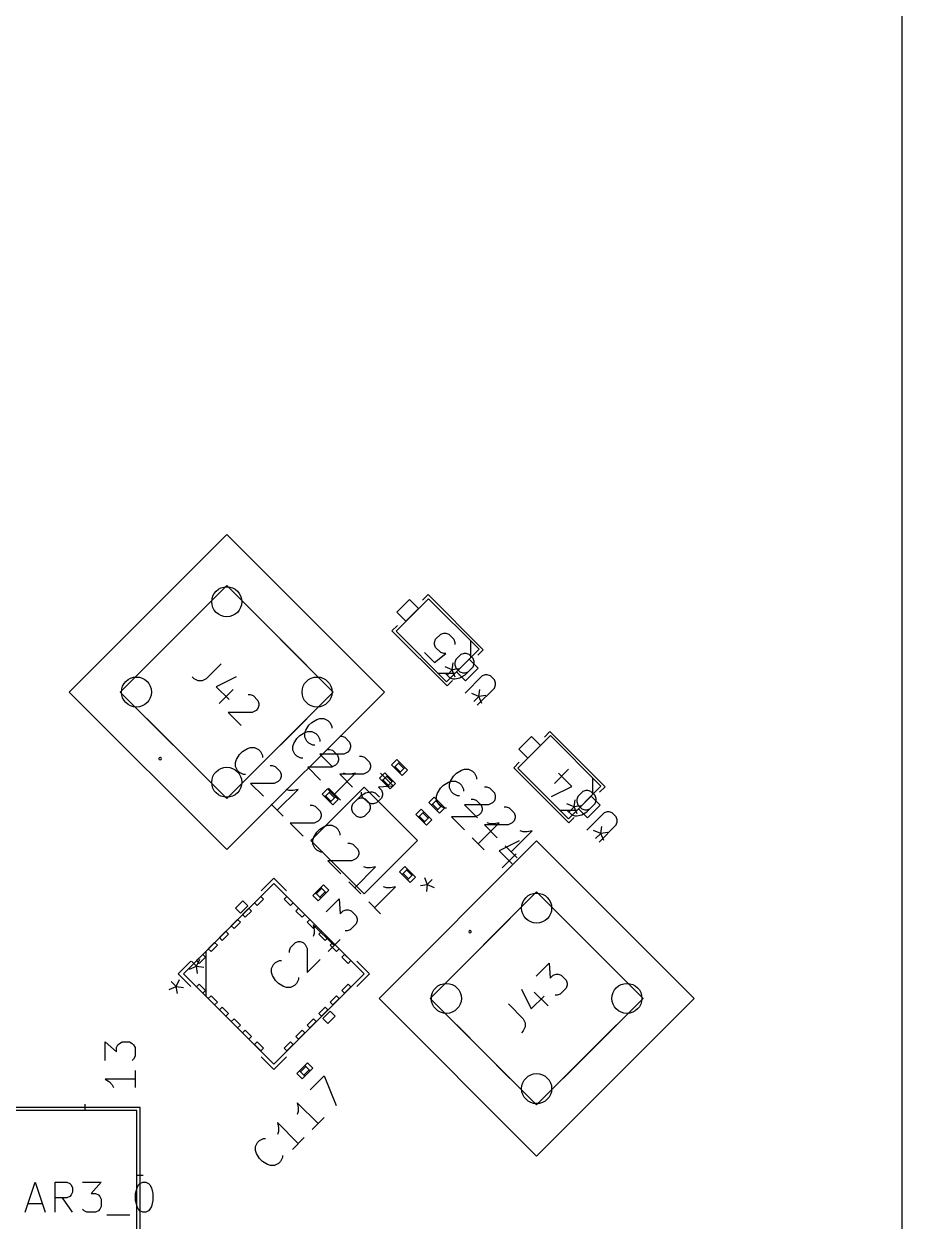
# Model space of a CAD drawing. Header units: millimetres. Extents: x -1 to 260, y -56 to 300.
# Drawn here: x 225.06 to 260, y 141.16 to 188.79 of the extents above; entities that cross this region are included whole.
import ezdxf

# ---------------------------------------------------------------- set-up
doc = ezdxf.new("R2010")
doc.units = ezdxf.units.MM
for name, color, linetype, true_color in [('Edge.Cuts', 254, 'CONTINUOUS', 0xd0d2cd), ('F.Fab', 9, 'CONTINUOUS', 0xafafaf), ('F.Silkscreen', 41, 'CONTINUOUS', 0xf2eda1)]:
    doc.layers.add(name, color=color, linetype=linetype, true_color=true_color)

msp = doc.modelspace()

# ---------------------------------------------------------------- linework, layer by layer
at = {"layer": 'Edge.Cuts', "linetype": 'CONTINUOUS'}
msp.add_line((260, 0), (260, 300), dxfattribs=at)
at = {"layer": 'Edge.Cuts'}
for centre in [(233.13, 165.802102), (229.537898, 162.21), (236.722102, 162.21), (233.13, 158.617898), (245.46, 153.612102), (241.867898, 150.02), (249.052102, 150.02), (245.46, 146.427898)]:
    msp.add_circle(centre, 0.5969, dxfattribs=at)
at = {"layer": 'F.Fab', "linetype": 'CONTINUOUS'}
for p, q in [((226.857963, 162.21), (233.13, 168.482037)), ((233.13, 168.482037), (239.402037, 162.21)), ((228.891602, 162.21), (233.13, 166.448398)), ((233.13, 166.448398), (237.368398, 162.21)), ((241.158196, 165.922982), (239.865039, 164.629825)), ((240.403854, 165.887061), (239.90096, 165.384167)), ((240.763064, 165.527851), (240.403854, 165.887061)), ((243.169773, 163.911405), (241.158196, 165.922982)), ((239.90096, 165.384167), (240.26017, 165.024957)), ((240.26017, 165.024957), (240.763064, 165.527851)), ((239.865039, 164.629825), (241.876616, 162.618248)), ((241.876616, 162.618248), (243.169773, 163.911405)), ((242.846484, 163.588116), (242.846484, 164.234694)), ((242.774642, 163.516273), (242.271748, 163.013379)), ((243.133852, 163.157063), (242.774642, 163.516273)), ((242.199905, 162.941537), (241.553327, 162.941537)), ((242.0994, 163.088111), (241.818019, 163.208703)), ((241.898413, 162.887125), (242.0994, 163.088111)), ((242.0994, 163.088111), (242.139597, 163.369493)), ((242.380781, 163.128309), (242.0994, 163.088111)), ((242.219992, 162.80673), (242.0994, 163.088111)), ((242.271748, 163.013379), (242.630958, 162.654169)), ((242.630958, 162.654169), (243.133852, 163.157063)), ((233.13, 155.937963), (226.857963, 162.21)), ((233.13, 157.971602), (228.891602, 162.21)), ((237.368398, 162.21), (233.13, 157.971602)), ((239.402037, 162.21), (233.13, 155.937963)), ((246.007555, 160.473623), (244.714398, 159.180466)), ((245.253213, 160.437702), (244.750319, 159.934808)), ((245.109529, 159.575598), (245.612423, 160.078492)), ((245.612423, 160.078492), (245.253213, 160.437702)), ((248.019132, 158.462046), (246.007555, 160.473623)), ((244.750319, 159.934808), (245.109529, 159.575598)), ((239.683192, 159.306734), (239.895324, 159.518866)), ((239.789258, 159.200668), (239.683192, 159.306734)), ((240.00139, 159.4128), (239.789258, 159.200668)), ((239.789258, 159.200668), (239.824613, 159.236023)), ((240.00139, 158.988536), (239.789258, 159.200668)), ((239.824613, 159.236023), (240.036745, 159.023891)), ((239.895324, 159.518866), (240.00139, 159.4128)), ((239.966035, 159.377445), (240.00139, 159.4128)), ((240.178167, 159.165313), (239.966035, 159.377445)), ((240.00139, 159.4128), (240.213522, 159.200668)), ((240.00139, 158.988536), (240.213522, 159.200668)), ((240.319588, 159.094602), (240.107456, 158.88247)), ((240.213522, 159.200668), (240.178167, 159.165313)), ((240.213522, 159.200668), (240.319588, 159.094602)), ((244.714398, 159.180466), (246.725975, 157.168889)), ((239.202936, 158.786991), (239.415068, 158.999123)), ((239.309002, 158.680925), (239.202936, 158.786991)), ((239.521134, 158.893057), (239.309002, 158.680925)), ((239.309002, 158.680925), (239.344357, 158.71628)), ((239.521134, 158.468793), (239.309002, 158.680925)), ((239.344357, 158.71628), (239.556489, 158.504148)), ((239.415068, 158.999123), (239.521134, 158.893057)), ((239.485779, 158.857702), (239.521134, 158.893057)), ((239.697911, 158.64557), (239.485779, 158.857702)), ((239.521134, 158.893057), (239.733266, 158.680925)), ((239.521134, 158.468793), (239.733266, 158.680925)), ((239.733266, 158.680925), (239.697911, 158.64557)), ((239.733266, 158.680925), (239.839332, 158.574859)), ((240.036745, 159.023891), (240.00139, 158.988536)), ((240.107456, 158.88247), (240.00139, 158.988536)), ((247.695843, 158.138757), (247.695843, 158.785335)), ((238.6, 158.42132), (236.47868, 156.3)), ((236.92173, 158.145662), (237.133862, 158.357794)), ((237.027796, 158.039596), (236.92173, 158.145662)), ((237.239928, 158.251728), (237.027796, 158.039596)), ((237.133862, 158.357794), (237.239928, 158.251728)), ((237.204573, 158.216373), (237.239928, 158.251728)), ((237.416705, 158.004241), (237.204573, 158.216373)), ((237.239928, 158.251728), (237.45206, 158.039596)), ((240.72132, 156.3), (238.6, 158.42132)), ((239.556489, 158.504148), (239.521134, 158.468793)), ((239.6272, 158.362727), (239.521134, 158.468793)), ((239.839332, 158.574859), (239.6272, 158.362727)), ((246.725975, 157.168889), (248.019132, 158.462046)), ((237.027796, 158.039596), (237.063151, 158.074951)), ((237.239928, 157.827464), (237.027796, 158.039596)), ((237.063151, 158.074951), (237.275283, 157.862819)), ((237.239928, 157.827464), (237.45206, 158.039596)), ((237.275283, 157.862819), (237.239928, 157.827464)), ((237.345994, 157.721398), (237.239928, 157.827464)), ((237.558126, 157.93353), (237.345994, 157.721398)), ((237.45206, 158.039596), (237.416705, 158.004241)), ((237.45206, 158.039596), (237.558126, 157.93353)), ((241.170539, 157.815269), (241.382671, 158.027401)), ((241.276605, 157.709203), (241.170539, 157.815269)), ((241.488737, 157.921335), (241.276605, 157.709203)), ((241.276605, 157.709203), (241.31196, 157.744558)), ((241.488737, 157.497071), (241.276605, 157.709203)), ((241.31196, 157.744558), (241.524092, 157.532426)), ((241.382671, 158.027401), (241.488737, 157.921335)), ((241.453382, 157.88598), (241.488737, 157.921335)), ((241.665514, 157.673848), (241.453382, 157.88598)), ((241.488737, 157.921335), (241.700869, 157.709203)), ((241.488737, 157.497071), (241.700869, 157.709203)), ((241.700869, 157.709203), (241.665514, 157.673848)), ((241.700869, 157.709203), (241.806935, 157.603137)), ((246.948759, 157.638752), (246.667378, 157.759344)), ((246.948759, 157.638752), (246.988956, 157.920134)), ((247.23014, 157.67895), (246.948759, 157.638752)), ((247.624001, 158.066914), (247.121107, 157.56402)), ((247.480317, 157.20481), (247.983211, 157.707704)), ((247.983211, 157.707704), (247.624001, 158.066914)), ((240.650795, 157.335012), (240.862927, 157.547144)), ((240.756861, 157.228946), (240.650795, 157.335012)), ((240.968993, 157.441078), (240.756861, 157.228946)), ((240.756861, 157.228946), (240.792216, 157.264301)), ((240.968993, 157.016814), (240.756861, 157.228946)), ((240.792216, 157.264301), (241.004348, 157.052169)), ((240.862927, 157.547144), (240.968993, 157.441078)), ((240.933638, 157.405723), (240.968993, 157.441078)), ((241.14577, 157.193591), (240.933638, 157.405723)), ((240.968993, 157.441078), (241.181125, 157.228946)), ((240.968993, 157.016814), (241.181125, 157.228946)), ((241.181125, 157.228946), (241.14577, 157.193591)), ((241.181125, 157.228946), (241.287191, 157.12288)), ((241.524092, 157.532426), (241.488737, 157.497071)), ((241.594803, 157.391005), (241.488737, 157.497071)), ((241.806935, 157.603137), (241.594803, 157.391005)), ((247.049264, 157.492178), (246.402686, 157.492178)), ((246.747772, 157.437766), (246.948759, 157.638752)), ((247.069351, 157.357371), (246.948759, 157.638752)), ((247.121107, 157.56402), (247.480317, 157.20481)), ((241.004348, 157.052169), (240.968993, 157.016814)), ((241.075059, 156.910748), (240.968993, 157.016814)), ((241.287191, 157.12288), (241.075059, 156.910748)), ((238.6, 154.17868), (236.47868, 156.3)), ((240.72132, 156.3), (238.6, 154.17868)), ((239.187963, 150.02), (245.46, 156.292037)), ((245.46, 156.292037), (251.732037, 150.02)), ((240.003927, 155.057909), (240.216059, 155.270041)), ((240.109993, 154.951843), (240.003927, 155.057909)), ((240.322125, 155.163975), (240.109993, 154.951843)), ((240.109993, 154.951843), (240.145348, 154.987198)), ((240.322125, 154.739711), (240.109993, 154.951843)), ((240.145348, 154.987198), (240.35748, 154.775066)), ((240.216059, 155.270041), (240.322125, 155.163975)), ((240.28677, 155.12862), (240.322125, 155.163975)), ((240.498902, 154.916488), (240.28677, 155.12862)), ((240.322125, 155.163975), (240.534257, 154.951843)), ((240.322125, 154.739711), (240.534257, 154.951843)), ((240.640323, 154.845777), (240.428191, 154.633645)), ((240.534257, 154.951843), (240.498902, 154.916488)), ((240.534257, 154.951843), (240.640323, 154.845777)), ((235, 154.592102), (231.407898, 151)), ((238.592102, 151), (235, 154.592102)), ((236.657868, 154.22), (236.87, 154.432132)), ((236.905355, 154.396777), (236.693223, 154.184645)), ((236.87, 154.432132), (236.976066, 154.538198)), ((236.87, 154.432132), (236.905355, 154.396777)), ((237.082132, 154.22), (236.87, 154.432132)), ((236.976066, 154.538198), (237.188198, 154.326066)), ((240.35748, 154.775066), (240.322125, 154.739711)), ((240.428191, 154.633645), (240.322125, 154.739711)), ((234.227698, 153.8198), (234.479145, 154.071248)), ((234.586908, 153.963485), (234.335461, 153.712037)), ((234.479145, 154.071248), (234.586908, 153.963485)), ((235.413092, 153.963485), (235.520855, 154.071248)), ((235.664539, 153.712037), (235.413092, 153.963485)), ((235.520855, 154.071248), (235.772302, 153.8198)), ((236.551802, 154.113934), (236.657868, 154.22)), ((236.763934, 153.901802), (236.551802, 154.113934)), ((236.657868, 154.22), (236.87, 154.007868)), ((236.693223, 154.184645), (236.657868, 154.22)), ((236.87, 154.007868), (236.763934, 153.901802)), ((236.834645, 154.043223), (237.046777, 154.255355)), ((236.87, 154.007868), (236.834645, 154.043223)), ((237.082132, 154.22), (236.87, 154.007868)), ((237.046777, 154.255355), (237.082132, 154.22)), ((237.188198, 154.326066), (237.082132, 154.22)), ((241.221602, 150.02), (245.46, 154.258398)), ((245.46, 154.258398), (249.698398, 150.02)), ((233.760725, 153.352827), (234.012172, 153.604274)), ((234.119935, 153.496511), (233.868488, 153.245064)), ((234.012172, 153.604274), (234.119935, 153.496511)), ((234.335461, 153.712037), (234.227698, 153.8198)), ((235.772302, 153.8198), (235.664539, 153.712037)), ((235.880065, 153.496511), (235.987828, 153.604274)), ((236.131512, 153.245064), (235.880065, 153.496511)), ((235.987828, 153.604274), (236.239275, 153.352827)), ((233.311712, 152.903814), (233.563159, 153.155261)), ((233.419475, 152.796051), (233.311712, 152.903814)), ((233.670922, 153.047498), (233.419475, 152.796051)), ((233.563159, 153.155261), (233.670922, 153.047498)), ((233.868488, 153.245064), (233.760725, 153.352827)), ((236.239275, 153.352827), (236.131512, 153.245064)), ((236.329078, 153.047498), (236.436841, 153.155261)), ((236.580525, 152.796051), (236.329078, 153.047498)), ((236.436841, 153.155261), (236.688288, 152.903814)), ((236.688288, 152.903814), (236.580525, 152.796051)), ((232.844739, 152.436841), (233.096186, 152.688288)), ((232.952502, 152.329078), (232.844739, 152.436841)), ((233.203949, 152.580525), (232.952502, 152.329078)), ((233.096186, 152.688288), (233.203949, 152.580525)), ((236.796051, 152.580525), (236.903814, 152.688288)), ((237.047498, 152.329078), (236.796051, 152.580525)), ((236.903814, 152.688288), (237.155261, 152.436841)), ((237.155261, 152.436841), (237.047498, 152.329078)), ((232.395726, 151.987828), (232.647173, 152.239275)), ((232.503489, 151.880065), (232.395726, 151.987828)), ((232.754936, 152.131512), (232.503489, 151.880065)), ((232.647173, 152.239275), (232.754936, 152.131512)), ((237.245064, 152.131512), (237.352827, 152.239275)), ((237.496511, 151.880065), (237.245064, 152.131512)), ((237.352827, 152.239275), (237.604274, 151.987828)), ((237.604274, 151.987828), (237.496511, 151.880065)), ((231.730657, 151.499057), (231.931643, 151.29807)), ((231.928752, 151.520855), (232.1802, 151.772302)), ((232.036515, 151.413092), (231.928752, 151.520855)), ((231.931643, 151.29807), (232.052235, 151.579451)), ((232.287963, 151.664539), (232.036515, 151.413092)), ((232.1802, 151.772302), (232.287963, 151.664539)), ((232.305923, 150.101974), (232.305923, 151.898026)), ((237.712037, 151.664539), (237.8198, 151.772302)), ((237.963485, 151.413092), (237.712037, 151.664539)), ((237.8198, 151.772302), (238.071248, 151.520855)), ((238.071248, 151.520855), (237.963485, 151.413092)), ((231.407898, 151), (235, 147.407898)), ((231.650262, 151.177478), (231.931643, 151.29807)), ((231.971841, 151.016689), (231.931643, 151.29807)), ((231.931643, 151.29807), (232.213025, 151.257873)), ((235, 147.407898), (238.592102, 151)), ((231.928752, 150.479145), (232.036515, 150.586908)), ((232.036515, 150.586908), (232.287963, 150.335461)), ((237.712037, 150.335461), (237.963485, 150.586908)), ((237.963485, 150.586908), (238.071248, 150.479145)), ((232.1802, 150.227698), (231.928752, 150.479145)), ((232.287963, 150.335461), (232.1802, 150.227698)), ((232.395726, 150.012172), (232.503489, 150.119935)), ((232.503489, 150.119935), (232.754936, 149.868488)), ((237.245064, 149.868488), (237.496511, 150.119935)), ((237.496511, 150.119935), (237.604274, 150.012172)), ((237.8198, 150.227698), (237.712037, 150.335461)), ((238.071248, 150.479145), (237.8198, 150.227698)), ((232.647173, 149.760725), (232.395726, 150.012172)), ((232.754936, 149.868488), (232.647173, 149.760725)), ((232.844739, 149.563159), (232.952502, 149.670922)), ((232.952502, 149.670922), (233.203949, 149.419475)), ((236.796051, 149.419475), (237.047498, 149.670922)), ((237.047498, 149.670922), (237.155261, 149.563159)), ((237.352827, 149.760725), (237.245064, 149.868488)), ((237.604274, 150.012172), (237.352827, 149.760725)), ((245.46, 143.747963), (239.187963, 150.02)), ((245.46, 145.781602), (241.221602, 150.02)), ((249.698398, 150.02), (245.46, 145.781602)), ((251.732037, 150.02), (245.46, 143.747963)), ((233.096186, 149.311712), (232.844739, 149.563159)), ((233.203949, 149.419475), (233.096186, 149.311712)), ((233.311712, 149.096186), (233.419475, 149.203949)), ((233.563159, 148.844739), (233.311712, 149.096186)), ((233.419475, 149.203949), (233.670922, 148.952502)), ((236.329078, 148.952502), (236.580525, 149.203949)), ((236.688288, 149.096186), (236.436841, 148.844739)), ((236.580525, 149.203949), (236.688288, 149.096186)), ((236.903814, 149.311712), (236.796051, 149.419475)), ((237.155261, 149.563159), (236.903814, 149.311712)), ((233.670922, 148.952502), (233.563159, 148.844739)), ((233.760725, 148.647173), (233.868488, 148.754936)), ((234.012172, 148.395726), (233.760725, 148.647173)), ((233.868488, 148.754936), (234.119935, 148.503489)), ((235.880065, 148.503489), (236.131512, 148.754936)), ((236.239275, 148.647173), (235.987828, 148.395726)), ((236.131512, 148.754936), (236.239275, 148.647173)), ((236.436841, 148.844739), (236.329078, 148.952502)), ((228.288338, 147.548625), (228.288338, 148.287644)), ((228.288338, 148.287644), (228.743119, 147.889711)), ((228.743119, 148.060254), (228.799967, 148.173949)), ((228.799967, 148.173949), (228.856814, 148.230797)), ((228.856814, 148.230797), (228.97051, 148.287644)), ((228.97051, 148.287644), (229.254748, 148.287644)), ((229.254748, 148.287644), (229.368443, 148.230797)), ((229.368443, 148.230797), (229.425291, 148.173949)), ((229.425291, 148.173949), (229.482138, 148.060254)), ((234.119935, 148.503489), (234.012172, 148.395726)), ((234.227698, 148.1802), (234.335461, 148.287963)), ((234.479145, 147.928752), (234.227698, 148.1802)), ((234.335461, 148.287963), (234.586908, 148.036515)), ((235.413092, 148.036515), (235.664539, 148.287963)), ((235.772302, 148.1802), (235.520855, 147.928752)), ((235.664539, 148.287963), (235.772302, 148.1802)), ((235.987828, 148.395726), (235.880065, 148.503489)), ((228.743119, 147.889711), (228.743119, 148.060254)), ((229.482138, 147.719168), (229.425291, 147.605473)), ((229.482138, 148.060254), (229.482138, 147.719168)), ((234.586908, 148.036515), (234.479145, 147.928752)), ((235.520855, 147.928752), (235.413092, 148.036515)), ((229.425291, 147.605473), (229.368443, 147.548625)), ((236.022921, 147.1386), (236.235053, 147.350732)), ((236.270408, 147.315377), (236.058276, 147.103245)), ((236.235053, 147.350732), (236.341119, 147.456798)), ((236.235053, 147.350732), (236.270408, 147.315377)), ((236.447185, 147.1386), (236.235053, 147.350732)), ((236.341119, 147.456798), (236.553251, 147.244666)), ((236.553251, 147.244666), (236.447185, 147.1386)), ((229.482138, 146.809607), (228.288338, 146.809607)), ((228.288338, 146.809607), (228.458881, 146.695911)), ((229.482138, 147.150692), (229.482138, 146.468521)), ((235.916855, 147.032534), (236.022921, 147.1386)), ((236.128987, 146.820402), (235.916855, 147.032534)), ((236.022921, 147.1386), (236.235053, 146.926468)), ((236.058276, 147.103245), (236.022921, 147.1386)), ((236.235053, 146.926468), (236.128987, 146.820402)), ((236.199698, 146.961823), (236.41183, 147.173955)), ((236.235053, 146.926468), (236.199698, 146.961823)), ((236.447185, 147.1386), (236.235053, 146.926468)), ((236.41183, 147.173955), (236.447185, 147.1386)), ((228.458881, 146.695911), (228.572576, 146.582216)), ((228.572576, 146.582216), (228.629424, 146.468521)), ((229.556, 145.556), (222.444, 145.556)), ((229.556, 138.444), (229.556, 145.556))]:
    msp.add_line(p, q, dxfattribs=at)
at = {"layer": 'F.Fab'}
for centre in [(233.13, 165.802102), (229.537898, 162.21), (236.722102, 162.21), (233.13, 158.617898), (245.46, 153.612102), (241.867898, 150.02), (249.052102, 150.02), (245.46, 146.427898)]:
    msp.add_circle(centre, 0.5969, dxfattribs=at)
at = {"layer": 'F.Silkscreen', "linetype": 'CONTINUOUS'}
for p, q in [((241.140235, 166.084627), (240.924709, 165.869101)), ((243.331418, 163.893444), (241.140235, 166.084627)), ((229.950141, 163.268539), (232.071461, 165.389859)), ((236.311981, 163.27066), (234.188539, 165.389859)), ((239.91892, 164.863312), (239.703394, 164.647786)), ((239.703394, 164.647786), (241.894577, 162.456603)), ((241.440132, 164.306918), (241.641888, 164.508674)), ((241.641888, 164.508674), (241.762942, 164.549026)), ((241.762942, 164.549026), (241.843645, 164.549026)), ((241.843645, 164.549026), (241.964699, 164.508674)), ((241.964699, 164.508674), (242.166455, 164.306918)), ((241.399781, 164.185864), (241.440132, 164.306918)), ((241.399781, 164.105161), (241.399781, 164.185864)), ((241.440132, 163.984108), (241.399781, 164.105161)), ((241.641888, 163.782351), (241.440132, 163.984108)), ((242.166455, 164.306918), (242.206806, 164.185864)), ((242.206806, 164.185864), (242.206806, 164.105161)), ((243.115892, 163.677918), (243.331418, 163.893444)), ((240.996268, 163.782351), (241.399781, 163.378838)), ((241.399781, 163.378838), (241.843645, 163.742)), ((241.762942, 163.742), (241.641888, 163.782351)), ((241.843645, 163.742), (241.762942, 163.742)), ((242.247158, 163.499892), (242.206806, 163.378838)), ((242.448914, 163.701648), (242.247158, 163.499892)), ((242.569968, 163.742), (242.448914, 163.701648)), ((242.650671, 163.742), (242.569968, 163.742)), ((242.771724, 163.701648), (242.650671, 163.742)), ((242.93313, 163.540243), (242.771724, 163.701648)), ((242.973481, 163.419189), (242.93313, 163.540243)), ((242.973481, 163.338487), (242.973481, 163.419189)), ((232.907032, 163.333968), (232.312796, 162.739731)), ((241.843645, 162.934974), (242.00505, 162.773569)), ((242.206806, 163.378838), (242.206806, 163.298135)), ((242.206806, 163.298135), (242.247158, 163.177082)), ((242.247158, 163.177082), (242.408563, 163.015676)), ((242.408563, 163.015676), (242.529617, 162.975325)), ((242.529617, 162.975325), (242.610319, 162.975325)), ((242.610319, 162.894623), (242.93313, 163.217433)), ((242.610319, 162.975325), (242.731373, 163.015676)), ((242.93313, 163.217433), (242.973481, 163.338487)), ((231.837407, 162.739731), (231.758175, 162.818963)), ((231.99587, 162.6605), (231.837407, 162.739731)), ((232.154333, 162.6605), (231.99587, 162.6605)), ((232.312796, 162.739731), (232.154333, 162.6605)), ((233.501268, 162.818963), (232.708953, 162.422806)), ((241.894577, 162.456603), (242.110103, 162.672129)), ((242.00505, 162.773569), (242.126104, 162.733217)), ((242.126104, 162.733217), (242.206806, 162.733217)), ((242.206806, 162.733217), (242.408563, 162.773569)), ((242.408563, 162.773569), (242.610319, 162.894623)), ((243.296291, 162.854272), (242.610319, 162.1683)), ((243.417345, 162.894623), (243.296291, 162.854272)), ((243.498047, 162.894623), (243.417345, 162.894623)), ((243.619101, 162.854272), (243.498047, 162.894623)), ((243.780506, 162.692866), (243.619101, 162.854272)), ((243.820858, 162.571813), (243.780506, 162.692866)), ((243.780506, 162.370056), (243.820858, 162.49111)), ((243.820858, 162.49111), (243.820858, 162.571813)), ((232.708953, 162.422806), (233.223958, 161.907801)), ((233.382421, 162.303958), (232.8278, 161.749338)), ((233.976657, 162.105879), (234.055889, 162.105879)), ((234.055889, 162.105879), (234.174736, 162.066264)), ((234.174736, 162.066264), (234.372815, 161.868185)), ((243.15907, 162.028441), (242.877689, 162.149033)), ((242.958083, 161.827455), (243.15907, 162.028441)), ((243.094535, 161.684084), (243.780506, 162.370056)), ((243.15907, 162.028441), (243.199267, 162.309823)), ((243.440451, 162.068639), (243.15907, 162.028441)), ((243.279662, 161.74706), (243.15907, 162.028441)), ((234.372815, 161.551259), (234.293584, 161.472027)), ((234.372815, 161.868185), (234.412431, 161.749338)), ((234.412431, 161.670106), (234.372815, 161.551259)), ((234.412431, 161.749338), (234.412431, 161.670106)), ((232.071461, 159.030141), (229.950141, 161.151461)), ((234.13512, 161.392796), (233.184342, 161.392796)), ((233.184342, 161.392796), (233.699347, 160.877791)), ((234.293584, 161.472027), (234.13512, 161.392796)), ((234.188539, 159.030141), (236.311981, 161.14934)), ((236.395925, 160.88497), (236.514773, 161.003818)), ((236.514773, 161.003818), (236.712851, 161.122665)), ((236.712851, 161.122665), (236.831699, 161.162281)), ((236.831699, 161.162281), (236.990162, 161.162281)), ((236.990162, 161.162281), (237.148625, 161.083049)), ((237.148625, 161.083049), (237.227856, 161.003818)), ((237.227856, 161.003818), (237.307088, 160.845355)), ((236.034517, 160.484075), (236.232595, 160.602922)), ((236.232595, 160.602922), (236.351443, 160.642538)), ((236.237462, 160.568044), (236.277078, 160.686892)), ((236.237462, 160.409581), (236.237462, 160.568044)), ((236.277078, 160.686892), (236.395925, 160.88497)), ((236.351443, 160.642538), (236.509906, 160.642538)), ((236.509906, 160.642538), (236.668369, 160.563306)), ((236.668369, 160.563306), (236.7476, 160.484075)), ((237.307088, 160.845355), (237.307088, 160.766123)), ((245.989594, 160.635268), (245.774068, 160.419742)), ((248.180777, 158.444085), (245.989594, 160.635268)), ((235.757206, 160.048301), (235.796822, 160.167149)), ((235.757206, 159.889838), (235.757206, 160.048301)), ((235.796822, 160.167149), (235.915669, 160.365227)), ((235.915669, 160.365227), (236.034517, 160.484075)), ((236.316694, 160.251118), (236.237462, 160.409581)), ((236.395925, 160.171887), (236.316694, 160.251118)), ((236.554388, 160.092655), (236.395925, 160.171887)), ((236.63362, 160.092655), (236.554388, 160.092655)), ((236.7476, 160.484075), (236.826832, 160.325612)), ((236.826832, 160.325612), (236.826832, 160.24638)), ((237.624014, 160.449197), (237.703245, 160.449197)), ((237.703245, 160.449197), (237.822093, 160.409581)), ((237.822093, 160.409581), (238.020171, 160.211503)), ((238.020171, 160.211503), (238.059787, 160.092655)), ((238.059787, 160.092655), (238.059787, 160.013424)), ((233.515616, 159.525818), (233.634463, 159.723896)), ((233.634463, 159.723896), (233.753311, 159.842744)), ((233.753311, 159.842744), (233.951389, 159.961591)), ((233.951389, 159.961591), (234.070237, 160.001207)), ((234.070237, 160.001207), (234.2287, 160.001207)), ((234.2287, 160.001207), (234.387163, 159.921975)), ((234.387163, 159.921975), (234.466394, 159.842744)), ((234.466394, 159.842744), (234.545626, 159.684281)), ((234.545626, 159.684281), (234.545626, 159.605049)), ((235.836438, 159.731375), (235.757206, 159.889838)), ((235.915669, 159.652144), (235.836438, 159.731375)), ((236.074132, 159.572912), (235.915669, 159.652144)), ((236.153364, 159.572912), (236.074132, 159.572912)), ((237.782477, 159.736113), (236.831699, 159.736113)), ((236.831699, 159.736113), (237.346704, 159.221109)), ((237.143758, 159.929454), (237.222989, 159.929454)), ((237.222989, 159.929454), (237.341837, 159.889838)), ((237.341837, 159.889838), (237.539915, 159.69176)), ((237.539915, 159.69176), (237.579531, 159.572912)), ((237.579531, 159.572912), (237.579531, 159.493681)), ((237.94094, 159.815345), (237.782477, 159.736113)), ((238.020171, 159.894576), (237.94094, 159.815345)), ((238.059787, 160.013424), (238.020171, 159.894576)), ((238.416329, 159.656882), (238.495561, 159.656882)), ((238.495561, 159.656882), (238.614408, 159.617266)), ((238.614408, 159.617266), (238.812487, 159.419187)), ((233.476, 159.40697), (233.515616, 159.525818)), ((233.476, 159.248507), (233.476, 159.40697)), ((233.555232, 159.090044), (233.476, 159.248507)), ((234.862552, 159.288123), (234.941783, 159.288123)), ((234.941783, 159.288123), (235.060631, 159.248507)), ((235.060631, 159.248507), (235.258709, 159.050429)), ((237.302221, 159.21637), (236.351443, 159.21637)), ((236.351443, 159.21637), (236.866448, 158.701366)), ((237.460684, 159.295602), (237.302221, 159.21637)), ((237.539915, 159.374833), (237.460684, 159.295602)), ((237.579531, 159.493681), (237.539915, 159.374833)), ((238.812487, 159.102261), (238.733255, 159.02303)), ((238.812487, 159.419187), (238.852102, 159.30034)), ((238.852102, 159.221108), (238.812487, 159.102261)), ((238.852102, 159.30034), (238.852102, 159.221108)), ((242.271321, 158.985921), (242.469399, 159.104768)), ((242.469399, 159.104768), (242.588247, 159.144384)), ((242.588247, 159.144384), (242.74671, 159.144384)), ((242.74671, 159.144384), (242.905173, 159.065152)), ((244.768279, 159.413953), (244.552753, 159.198427)), ((244.552753, 159.198427), (246.743936, 157.007244)), ((246.168437, 158.5751), (246.733355, 159.140018)), ((233.634463, 159.010813), (233.555232, 159.090044)), ((233.792926, 158.931581), (233.634463, 159.010813)), ((233.872158, 158.931581), (233.792926, 158.931581)), ((235.179478, 158.654271), (235.021015, 158.575039)), ((235.258709, 158.733502), (235.179478, 158.654271)), ((235.258709, 159.050429), (235.298325, 158.931581)), ((235.298325, 158.85235), (235.258709, 158.733502)), ((235.298325, 158.931581), (235.298325, 158.85235)), ((237.421068, 158.146745), (238.252999, 158.978676)), ((238.574792, 158.943798), (237.624014, 158.943798)), ((237.624014, 158.943798), (238.139019, 158.428793)), ((237.896457, 158.93906), (237.77761, 158.978676)), ((238.05492, 158.93906), (237.896457, 158.93906)), ((238.252999, 158.978676), (238.05492, 158.93906)), ((238.733255, 159.02303), (238.574792, 158.943798)), ((239.24826, 158.983414), (239.763265, 158.468409)), ((241.751577, 158.505664), (241.949655, 158.624511)), ((241.949655, 158.624511), (242.068503, 158.664127)), ((241.99401, 158.550148), (242.033626, 158.668995)), ((242.033626, 158.668995), (242.152473, 158.867074)), ((242.068503, 158.664127), (242.226966, 158.664127)), ((242.152473, 158.867074), (242.271321, 158.985921)), ((242.226966, 158.664127), (242.385429, 158.584895)), ((242.905173, 159.065152), (242.984404, 158.985921)), ((242.984404, 158.985921), (243.063636, 158.827458)), ((243.063636, 158.827458), (243.063636, 158.748226)), ((246.854409, 158.454046), (246.329842, 158.978613)), ((235.021015, 158.575039), (234.070237, 158.575039)), ((234.070237, 158.575039), (234.585242, 158.060035)), ((235.139862, 157.505414), (235.971793, 158.337345)), ((235.615251, 158.297729), (235.496404, 158.337345)), ((235.773714, 158.297729), (235.615251, 158.297729)), ((235.971793, 158.337345), (235.773714, 158.297729)), ((237.658763, 157.90905), (237.183374, 158.384439)), ((238.649157, 158.18636), (238.451078, 158.067513)), ((238.495561, 158.151483), (238.495561, 158.230714)), ((238.535177, 158.032636), (238.495561, 158.151483)), ((238.847236, 158.225976), (238.649157, 158.18636)), ((238.926467, 158.225976), (238.847236, 158.225976)), ((239.045314, 158.18636), (238.926467, 158.225976)), ((239.203778, 158.027897), (239.045314, 158.18636)), ((239.763265, 158.468409), (239.169029, 158.428793)), ((239.169029, 158.428793), (239.287876, 158.309946)), ((239.287876, 158.309946), (239.327492, 158.191099)), ((239.327492, 158.191099), (239.327492, 158.111867)), ((241.474266, 158.069891), (241.513882, 158.188738)), ((241.513882, 158.188738), (241.632729, 158.386817)), ((241.632729, 158.386817), (241.751577, 158.505664)), ((241.99401, 158.391685), (241.99401, 158.550148)), ((242.073242, 158.233222), (241.99401, 158.391685)), ((242.152473, 158.15399), (242.073242, 158.233222)), ((242.310936, 158.074759), (242.152473, 158.15399)), ((242.385429, 158.584895), (242.46466, 158.505664)), ((242.46466, 158.505664), (242.543892, 158.347201)), ((242.543892, 158.347201), (242.543892, 158.267969)), ((243.380562, 158.4313), (243.459793, 158.4313)), ((243.459793, 158.4313), (243.578641, 158.391685)), ((243.578641, 158.391685), (243.776719, 158.193606)), ((243.776719, 158.193606), (243.816335, 158.074759)), ((246.047383, 158.050533), (246.854409, 158.454046)), ((247.298273, 158.252289), (247.096517, 158.050533)), ((247.419327, 158.292641), (247.298273, 158.252289)), ((247.50003, 158.292641), (247.419327, 158.292641)), ((247.621083, 158.252289), (247.50003, 158.292641)), ((247.782489, 158.090884), (247.621083, 158.252289)), ((247.965251, 158.228559), (248.180777, 158.444085)), ((235.377557, 157.267719), (234.902168, 157.743108)), ((236.447182, 157.703493), (236.526414, 157.703493)), ((236.526414, 157.703493), (236.645261, 157.663877)), ((238.134152, 157.750587), (238.094536, 157.63174)), ((238.451078, 158.067513), (238.134152, 157.750587)), ((238.451078, 157.988282), (238.332231, 157.948666)), ((238.53031, 157.988282), (238.451078, 157.988282)), ((238.649157, 157.948666), (238.53031, 157.988282)), ((238.772871, 157.794941), (238.535177, 158.032636)), ((238.80762, 157.790203), (238.649157, 157.948666)), ((238.891718, 157.755325), (238.772871, 157.794941)), ((238.847236, 157.671356), (238.80762, 157.790203)), ((238.847236, 157.592124), (238.847236, 157.671356)), ((238.97095, 157.755325), (238.891718, 157.755325)), ((239.089797, 157.794941), (238.97095, 157.755325)), ((239.287876, 157.99302), (239.089797, 157.794941)), ((239.327492, 158.111867), (239.287876, 157.99302)), ((241.474266, 157.911428), (241.474266, 158.069891)), ((241.553498, 157.752965), (241.474266, 157.911428)), ((241.632729, 157.673733), (241.553498, 157.752965)), ((241.791192, 157.594502), (241.632729, 157.673733)), ((242.390168, 158.074759), (242.310936, 158.074759)), ((243.539025, 157.718217), (242.588247, 157.718217)), ((242.588247, 157.718217), (243.103252, 157.203212)), ((242.860818, 157.951043), (242.940049, 157.951043)), ((242.940049, 157.951043), (243.058897, 157.911428)), ((243.058897, 157.911428), (243.256975, 157.713349)), ((243.256975, 157.713349), (243.296591, 157.594502)), ((243.697488, 157.797448), (243.539025, 157.718217)), ((243.776719, 157.87668), (243.697488, 157.797448)), ((243.816335, 157.995527), (243.776719, 157.87668)), ((243.816335, 158.074759), (243.816335, 157.995527)), ((247.096517, 158.050533), (247.056165, 157.929479)), ((247.056165, 157.929479), (247.056165, 157.848776)), ((247.056165, 157.848776), (247.096517, 157.727723)), ((247.096517, 157.727723), (247.257922, 157.566317)), ((247.459678, 157.445264), (247.782489, 157.768074)), ((247.82284, 157.96983), (247.782489, 158.090884)), ((247.782489, 157.768074), (247.82284, 157.889128)), ((247.82284, 157.889128), (247.82284, 157.96983)), ((236.645261, 157.663877), (236.84334, 157.465798)), ((236.84334, 157.465798), (236.882956, 157.346951)), ((236.882956, 157.267719), (236.84334, 157.148872)), ((236.882956, 157.346951), (236.882956, 157.267719)), ((238.094536, 157.63174), (238.094536, 157.552508)), ((238.094536, 157.552508), (238.134152, 157.433661)), ((238.134152, 157.433661), (238.292615, 157.275198)), ((238.292615, 157.275198), (238.411462, 157.235582)), ((238.411462, 157.235582), (238.490694, 157.235582)), ((238.490694, 157.235582), (238.609541, 157.275198)), ((238.609541, 157.275198), (238.80762, 157.473277)), ((238.80762, 157.473277), (238.847236, 157.592124)), ((241.870424, 157.594502), (241.791192, 157.594502)), ((243.019281, 157.23796), (242.068503, 157.23796)), ((242.068503, 157.23796), (242.583508, 156.722955)), ((243.177744, 157.317191), (243.019281, 157.23796)), ((243.256975, 157.396423), (243.177744, 157.317191)), ((243.296591, 157.51527), (243.256975, 157.396423)), ((243.296591, 157.594502), (243.296591, 157.51527)), ((244.172877, 157.638985), (244.252109, 157.638985)), ((244.252109, 157.638985), (244.370956, 157.599369)), ((244.370956, 157.599369), (244.569035, 157.401291)), ((244.569035, 157.401291), (244.608651, 157.282443)), ((244.608651, 157.203212), (244.569035, 157.084364)), ((244.608651, 157.282443), (244.608651, 157.203212)), ((246.693004, 157.485615), (246.854409, 157.32421)), ((246.743936, 157.007244), (246.959462, 157.22277)), ((246.854409, 157.32421), (246.975463, 157.283858)), ((246.975463, 157.283858), (247.056165, 157.283858)), ((247.056165, 157.283858), (247.257922, 157.32421)), ((247.257922, 157.566317), (247.378976, 157.525966)), ((247.257922, 157.32421), (247.459678, 157.445264)), ((247.378976, 157.525966), (247.459678, 157.525966)), ((247.459678, 157.525966), (247.580732, 157.566317)), ((248.14565, 157.404913), (247.459678, 156.718941)), ((248.266704, 157.445264), (248.14565, 157.404913)), ((248.347406, 157.445264), (248.266704, 157.445264)), ((248.46846, 157.404913), (248.347406, 157.445264)), ((248.629865, 157.243507), (248.46846, 157.404913)), ((248.670217, 157.122454), (248.629865, 157.243507)), ((236.605645, 156.990409), (235.654867, 156.990409)), ((235.654867, 156.990409), (236.169872, 156.475404)), ((236.764108, 157.06964), (236.605645, 156.990409)), ((236.71666, 156.636143), (236.835508, 156.754991)), ((236.84334, 157.148872), (236.764108, 157.06964)), ((236.835508, 156.754991), (237.033586, 156.873838)), ((237.033586, 156.873838), (237.152434, 156.913454)), ((237.152434, 156.913454), (237.310897, 156.913454)), ((237.310897, 156.913454), (237.46936, 156.834222)), ((237.46936, 156.834222), (237.548591, 156.754991)), ((237.548591, 156.754991), (237.627823, 156.596528)), ((243.138128, 156.168334), (243.970059, 157.000265)), ((244.33134, 156.925901), (243.380562, 156.925901)), ((243.380562, 156.925901), (243.895567, 156.410897)), ((243.613517, 156.960649), (243.49467, 157.000265)), ((243.77198, 156.960649), (243.613517, 156.960649)), ((243.970059, 157.000265), (243.77198, 156.960649)), ((244.489803, 157.005133), (244.33134, 156.925901)), ((244.569035, 157.084364), (244.489803, 157.005133)), ((247.943894, 156.234725), (248.629865, 156.920697)), ((248.008429, 156.579082), (248.048626, 156.860464)), ((248.629865, 156.920697), (248.670217, 157.041751)), ((248.670217, 157.041751), (248.670217, 157.122454)), ((236.558197, 156.319217), (236.597813, 156.438065)), ((236.558197, 156.160754), (236.558197, 156.319217)), ((236.597813, 156.438065), (236.71666, 156.636143)), ((237.627823, 156.596528), (237.627823, 156.517296)), ((243.375823, 155.93064), (242.900434, 156.406029)), ((244.762375, 156.287181), (243.970059, 155.891024)), ((244.450188, 155.856276), (245.282119, 156.688207)), ((244.925577, 156.648591), (244.806729, 156.688207)), ((245.08404, 156.648591), (244.925577, 156.648591)), ((245.282119, 156.688207), (245.08404, 156.648591)), ((248.008429, 156.579082), (247.727048, 156.699674)), ((247.807442, 156.378096), (248.008429, 156.579082)), ((248.28981, 156.61928), (248.008429, 156.579082)), ((248.129021, 156.297701), (248.008429, 156.579082)), ((236.637429, 156.002291), (236.558197, 156.160754)), ((236.71666, 155.92306), (236.637429, 156.002291)), ((236.875123, 155.843828), (236.71666, 155.92306)), ((236.954355, 155.843828), (236.875123, 155.843828)), ((237.944749, 156.20037), (238.02398, 156.20037)), ((238.02398, 156.20037), (238.142828, 156.160754)), ((238.142828, 156.160754), (238.340906, 155.962676)), ((238.340906, 155.962676), (238.380522, 155.843828)), ((238.380522, 155.764597), (238.340906, 155.645749)), ((238.380522, 155.843828), (238.380522, 155.764597)), ((243.970059, 155.891024), (244.485064, 155.376019)), ((244.643527, 155.772176), (244.088907, 155.217556)), ((244.687882, 155.618581), (244.212493, 156.09397)), ((238.103212, 155.487286), (237.152434, 155.487286)), ((237.152434, 155.487286), (237.667439, 154.972282)), ((238.261675, 155.566518), (238.103212, 155.487286)), ((238.340906, 155.645749), (238.261675, 155.566518)), ((235, 154.807629), (234.497106, 154.304734)), ((235.502894, 154.304734), (235, 154.807629)), ((238.222059, 154.417661), (239.05399, 155.249592)), ((238.697448, 155.209976), (238.578601, 155.249592)), ((238.855911, 155.209976), (238.697448, 155.209976)), ((239.05399, 155.249592), (238.855911, 155.209976)), ((240.992507, 154.826392), (241.110533, 154.550997)), ((238.459754, 154.179966), (237.984365, 154.655355)), ((239.014375, 153.625346), (239.846305, 154.457276)), ((239.489764, 154.417661), (239.370916, 154.457276)), ((239.648227, 154.417661), (239.489764, 154.417661)), ((239.846305, 154.457276), (239.648227, 154.417661)), ((240.835139, 154.511655), (241.110533, 154.550997)), ((241.110533, 154.550997), (241.071191, 154.275603)), ((241.307244, 154.747708), (241.110533, 154.550997)), ((241.110533, 154.550997), (241.385928, 154.432971)), ((233.480286, 153.611204), (233.767654, 153.898572)), ((233.767654, 153.898572), (233.96522, 153.701006)), ((237.087255, 153.46687), (237.60226, 153.981875)), ((237.60226, 153.981875), (237.641876, 153.387639)), ((239.252069, 153.387651), (238.77668, 153.86304)), ((233.677852, 153.413638), (233.480286, 153.611204)), ((233.96522, 153.701006), (233.677852, 153.413638)), ((237.641876, 153.387639), (237.760723, 153.506486)), ((237.760723, 153.506486), (237.87957, 153.546102)), ((237.87957, 153.546102), (237.958802, 153.546102)), ((237.958802, 153.546102), (238.077649, 153.506486)), ((238.077649, 153.506486), (238.275728, 153.308407)), ((237.404181, 152.119934), (236.57225, 152.951865)), ((236.57225, 152.951865), (236.611866, 152.753786)), ((238.275728, 152.991481), (238.038033, 152.753787)), ((238.275728, 153.308407), (238.315344, 153.18956)), ((238.315344, 153.110328), (238.275728, 152.991481)), ((238.315344, 153.18956), (238.315344, 153.110328)), ((242.280141, 151.078539), (244.401461, 153.199859)), ((246.518539, 153.199859), (248.639859, 151.078539)), ((236.611866, 152.595323), (236.57225, 152.476476)), ((236.611866, 152.753786), (236.611866, 152.595323)), ((237.919186, 152.714171), (237.839955, 152.714171)), ((238.038033, 152.753787), (237.919186, 152.714171)), ((235.621472, 151.921855), (235.661088, 152.040703)), ((235.661088, 152.040703), (235.859166, 152.238781)), ((235.859166, 152.238781), (235.978014, 152.278397)), ((235.978014, 152.278397), (236.057245, 152.278397)), ((236.057245, 152.278397), (236.176093, 152.238781)), ((236.176093, 152.238781), (236.255324, 152.15955)), ((236.255324, 152.15955), (236.334556, 152.001087)), ((236.334556, 152.001087), (236.334556, 151.050309)), ((237.641876, 152.357629), (237.166487, 151.88224)), ((231.695266, 151.502894), (231.192371, 151)), ((235.066851, 151.446466), (235.225314, 151.525698)), ((235.225314, 151.525698), (235.304546, 151.525698)), ((235.621472, 151.842624), (235.621472, 151.921855)), ((236.334556, 151.050309), (236.84956, 151.565314)), ((238.807629, 151), (238.304734, 151.502894)), ((231.192371, 151), (231.695266, 150.497106)), ((234.908388, 151.208772), (234.98762, 151.367235)), ((234.908388, 151.050309), (234.908388, 151.208772)), ((234.948004, 150.931461), (234.908388, 151.050309)), ((234.98762, 151.367235), (235.066851, 151.446466)), ((238.304734, 150.497106), (238.807629, 151)), ((245.445272, 150.906273), (245.960277, 151.421278)), ((245.960277, 151.421278), (245.999893, 150.827042)), ((230.922434, 150.690834), (231.12342, 150.489847)), ((231.12342, 150.489847), (231.244012, 150.771228)), ((235.066851, 150.733383), (234.948004, 150.931461)), ((235.185699, 150.614535), (235.066851, 150.733383)), ((235.383777, 150.495688), (235.185699, 150.614535)), ((235.819551, 150.535304), (235.661088, 150.456072)), ((235.898782, 150.614535), (235.819551, 150.535304)), ((235.978014, 150.772998), (235.898782, 150.614535)), ((235.978014, 150.85223), (235.978014, 150.772998)), ((245.999893, 150.827042), (246.11874, 150.945889)), ((246.11874, 150.945889), (246.237587, 150.985505)), ((246.237587, 150.985505), (246.316819, 150.985505)), ((246.316819, 150.985505), (246.435666, 150.945889)), ((246.435666, 150.945889), (246.633745, 150.74781)), ((246.633745, 150.74781), (246.673361, 150.628963)), ((246.673361, 150.549731), (246.633745, 150.430884)), ((246.673361, 150.628963), (246.673361, 150.549731)), ((230.842039, 150.369255), (231.12342, 150.489847)), ((231.163618, 150.208466), (231.12342, 150.489847)), ((231.12342, 150.489847), (231.404802, 150.44965)), ((235.502625, 150.456072), (235.383777, 150.495688)), ((235.661088, 150.456072), (235.502625, 150.456072)), ((244.851036, 150.391268), (245.247193, 149.598953)), ((245.247193, 149.598953), (245.762198, 150.113958)), ((245.366041, 150.272421), (245.920661, 149.7178)), ((246.277203, 150.153574), (246.197972, 150.153574)), ((246.39605, 150.19319), (246.277203, 150.153574)), ((246.633745, 150.430884), (246.39605, 150.19319)), ((244.336031, 149.797032), (244.930268, 149.202796)), ((236.954019, 149.218232), (237.241387, 149.505601)), ((237.151585, 149.020667), (236.954019, 149.218232)), ((237.438953, 149.308035), (237.151585, 149.020667)), ((237.241387, 149.505601), (237.438953, 149.308035)), ((244.930268, 149.202796), (245.009499, 149.044333)), ((242.280141, 148.961461), (244.39934, 146.838019)), ((244.930268, 148.727407), (244.851036, 148.648175)), ((245.009499, 148.88587), (244.930268, 148.727407)), ((245.009499, 149.044333), (245.009499, 148.88587)), ((246.52066, 146.838019), (248.639859, 148.961461)), ((228.288338, 147.548625), (228.288338, 148.287644)), ((228.288338, 148.287644), (228.743119, 147.889711)), ((228.743119, 148.060254), (228.799967, 148.173949)), ((228.799967, 148.173949), (228.856814, 148.230797)), ((228.856814, 148.230797), (228.97051, 148.287644)), ((228.97051, 148.287644), (229.254748, 148.287644)), ((229.254748, 148.287644), (229.368443, 148.230797)), ((229.368443, 148.230797), (229.425291, 148.173949)), ((229.425291, 148.173949), (229.482138, 148.060254)), ((228.743119, 147.889711), (228.743119, 148.060254)), ((229.482138, 147.719168), (229.425291, 147.605473)), ((229.482138, 148.060254), (229.482138, 147.719168)), ((234.497106, 147.695266), (235, 147.192371)), ((235, 147.192371), (235.502894, 147.695266)), ((229.425291, 147.605473), (229.368443, 147.548625)), ((229.482138, 146.809607), (228.288338, 146.809607)), ((228.288338, 146.809607), (228.458881, 146.695911)), ((229.482138, 147.150692), (229.482138, 146.468521)), ((236.452306, 146.38547), (237.006927, 146.940091)), ((237.006927, 146.940091), (237.482316, 145.751618)), ((228.458881, 146.695911), (228.572576, 146.582216)), ((228.572576, 146.582216), (228.629424, 146.468521)), ((227.4986, 145.556), (227.4986, 145.81)), ((236.769232, 145.038534), (235.937301, 145.870465)), ((235.937301, 145.870465), (235.976917, 145.672386)), ((229.683, 145.683), (222.317, 145.683)), ((229.683, 138.317), (229.683, 145.683)), ((235.976917, 145.513923), (235.937301, 145.395076)), ((235.976917, 145.672386), (235.976917, 145.513923)), ((235.976917, 144.246219), (235.144986, 145.07815)), ((235.144986, 145.07815), (235.184602, 144.880071)), ((235.184602, 144.880071), (235.184602, 144.721608)), ((237.006927, 145.276229), (236.531538, 144.80084)), ((234.352671, 144.285835), (234.431902, 144.365066)), ((234.431902, 144.365066), (234.590365, 144.444298)), ((234.590365, 144.444298), (234.669597, 144.444298)), ((235.184602, 144.721608), (235.144986, 144.602761)), ((236.214611, 144.483914), (235.739222, 144.008524)), ((234.273439, 144.127372), (234.352671, 144.285835)), ((234.273439, 143.968909), (234.273439, 144.127372)), ((234.313055, 143.850061), (234.273439, 143.968909)), ((234.431902, 143.651983), (234.313055, 143.850061)), ((234.55075, 143.533135), (234.431902, 143.651983)), ((234.748828, 143.414288), (234.55075, 143.533135)), ((234.867676, 143.374672), (234.748828, 143.414288)), ((235.184602, 143.453904), (235.026139, 143.374672)), ((235.263833, 143.533135), (235.184602, 143.453904)), ((235.343065, 143.691598), (235.263833, 143.533135)), ((235.343065, 143.77083), (235.343065, 143.691598)), ((229.556, 142.9906), (229.81, 142.9906)), ((235.026139, 143.374672), (234.867676, 143.374672)), ((225.110201, 141.515382), (225.509659, 142.713754)), ((225.509659, 142.713754), (225.909116, 141.515382)), ((226.308573, 141.515382), (226.308573, 142.713754)), ((226.308573, 142.713754), (226.765096, 142.713754)), ((226.765096, 142.713754), (226.879227, 142.656689)), ((226.879227, 142.656689), (226.936292, 142.599624)), ((226.936292, 142.599624), (226.993357, 142.485493)), ((226.993357, 142.485493), (226.993357, 142.314297)), ((227.392815, 142.713754), (228.134664, 142.713754)), ((228.134664, 142.713754), (227.735207, 142.257232)), ((229.504232, 142.257232), (229.561297, 142.485493)), ((229.561297, 142.485493), (229.618363, 142.599624)), ((229.618363, 142.599624), (229.675428, 142.656689)), ((229.675428, 142.656689), (229.789559, 142.713754)), ((229.789559, 142.713754), (229.903689, 142.713754)), ((229.903689, 142.713754), (230.01782, 142.656689)), ((230.01782, 142.656689), (230.074885, 142.599624)), ((230.074885, 142.599624), (230.131951, 142.485493)), ((230.131951, 142.485493), (230.189016, 142.257232)), ((226.765096, 142.086036), (226.308573, 142.086036)), ((226.993357, 141.515382), (226.5939, 142.086036)), ((226.879227, 142.143101), (226.765096, 142.086036)), ((226.936292, 142.200166), (226.879227, 142.143101)), ((226.993357, 142.314297), (226.936292, 142.200166)), ((227.735207, 142.257232), (227.906403, 142.257232)), ((227.906403, 142.257232), (228.020533, 142.200166)), ((228.020533, 142.200166), (228.077599, 142.143101)), ((228.077599, 142.143101), (228.134664, 142.02897)), ((228.134664, 142.02897), (228.134664, 141.743644)), ((229.504232, 141.971905), (229.504232, 142.257232)), ((229.561297, 141.743644), (229.504232, 141.971905)), ((230.189016, 141.971905), (230.131951, 141.743644)), ((230.189016, 142.257232), (230.189016, 141.971905)), ((225.224332, 141.857774), (225.794985, 141.857774)), ((227.44988, 141.572448), (227.392815, 141.629513)), ((227.564011, 141.515382), (227.44988, 141.572448)), ((227.906403, 141.515382), (227.564011, 141.515382)), ((228.020533, 141.572448), (227.906403, 141.515382)), ((228.077599, 141.629513), (228.020533, 141.572448)), ((228.134664, 141.743644), (228.077599, 141.629513)), ((229.618363, 141.629513), (229.561297, 141.743644)), ((229.675428, 141.572448), (229.618363, 141.629513)), ((229.789559, 141.515382), (229.675428, 141.572448)), ((229.903689, 141.515382), (229.789559, 141.515382)), ((230.01782, 141.572448), (229.903689, 141.515382)), ((230.074885, 141.629513), (230.01782, 141.572448)), ((230.131951, 141.743644), (230.074885, 141.629513)), ((228.362926, 141.401252), (229.275971, 141.401252))]:
    msp.add_line(p, q, dxfattribs=at)
at = {"layer": 'F.Silkscreen'}
for centre in [(233.13, 165.802102), (229.537898, 162.21), (236.722102, 162.21), (233.13, 158.617898), (245.46, 153.612102), (241.867898, 150.02), (249.052102, 150.02), (245.46, 146.427898)]:
    msp.add_circle(centre, 0.5969, dxfattribs=at)
for centre, start, end in [((230.478349, 159.55835), -315.0008103, -134.9991897), ((230.47835, 159.55835), -135, 45), ((242.80835, 152.67165), -225, -45), ((242.80835, 152.671651), -45.0008103, 135.0008103)]:
    msp.add_arc(centre, 0.05, start, end, dxfattribs=at)

doc.saveas('drawing.dxf')
